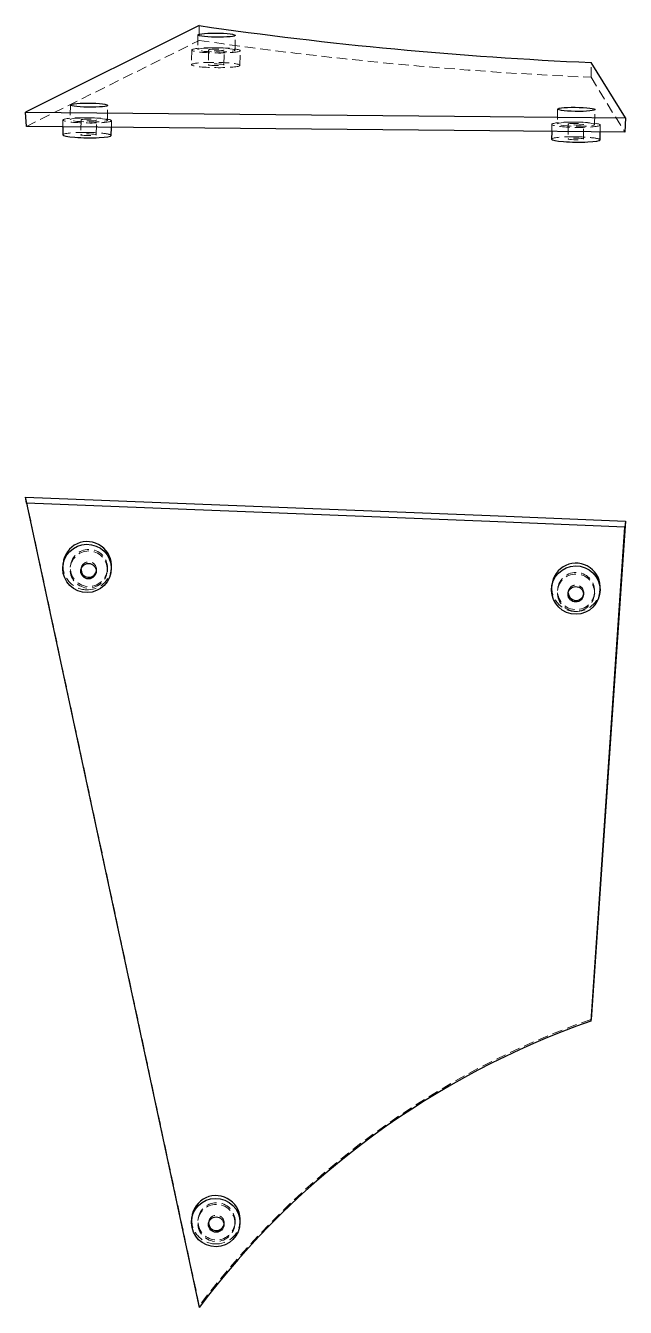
# Model space of a CAD drawing. Header units: millimetres. Extents: x 46 to 230, y 7 to 165.
# Drawn here: x 46 to 120, y 7 to 165.2 of the extents above.
import ezdxf

# ---------------------------------------------------------------- set-up
doc = ezdxf.new("R2010")
doc.units = ezdxf.units.MM
doc.linetypes.add('HIDDEN', pattern=[1.905, 1.27, -0.635])

msp = doc.modelspace()

# ---------------------------------------------------------------- linework, layer by layer
at = {"color": 7, "linetype": 'Continuous', "lineweight": 25}
for p, q in [((67.43, 165.19), (46.01, 154.52)), ((119.99, 153.83), (115.77, 160.64)), ((46.01, 154.52), (103.3, 153.98)), ((46.11, 152.75), (46.01, 154.52)), ((103.3, 153.98), (119.99, 153.83)), ((119.99, 153.83), (119.92, 152.06)), ((103.25, 152.21), (46.11, 152.75)), ((50.6, 152.71), (50.58, 151.72)), ((56.57, 151.64), (56.59, 152.65)), ((119.92, 152.06), (103.25, 152.21)), ((110.9, 152.14), (110.88, 151.18)), ((116.87, 151.1), (116.88, 152.09)), ((46.11, 106.25), (46.01, 107)), ((46.01, 107), (103.3, 104.72)), ((46.11, 106.25), (67.41, 7)), ((103.25, 103.97), (46.11, 106.25)), ((103.3, 104.72), (119.99, 104.03)), ((119.92, 103.28), (103.25, 103.97)), ((115.75, 42.34), (119.92, 103.28)), ((119.99, 104.03), (115.77, 42.54)), ((119.99, 104.03), (119.92, 103.28)), ((50.63, 98.81), (50.6, 98.47)), ((56.56, 97.92), (56.59, 98.25)), ((110.92, 96.14), (110.89, 95.81)), ((116.85, 95.25), (116.88, 95.59)), ((115.75, 42.34), (115.77, 42.54)), ((66.51, 18.09), (66.48, 17.75)), ((72.44, 17.2), (72.47, 17.53))]:
    msp.add_line(p, q, dxfattribs=at)
at = {"color": 7, "linetype": 'HIDDEN', "lineweight": 18}
for p, q in [((67.43, 165.19), (67.41, 163.36)), ((46.11, 152.75), (67.41, 163.36)), ((67.26, 164.05), (67.24, 162.22)), ((71.84, 162.15), (71.87, 163.98)), ((66.5, 162.18), (66.47, 160.37)), ((68.58, 162.2), (68.56, 160.37)), ((70.47, 160.34), (70.5, 162.17)), ((72.45, 160.29), (72.48, 162.1)), ((115.75, 158.81), (115.77, 160.64)), ((115.75, 158.81), (119.92, 152.06)), ((51.53, 155.41), (51.5, 153.58)), ((56.1, 153.51), (56.13, 155.34)), ((50.61, 153.54), (50.6, 152.71)), ((52.85, 153.56), (52.82, 151.73)), ((54.73, 151.7), (54.76, 153.53)), ((56.59, 152.65), (56.6, 153.45)), ((111.62, 154.89), (111.6, 153.06)), ((116.2, 153), (116.22, 154.83)), ((110.91, 153), (110.9, 152.14)), ((112.94, 153.04), (112.92, 151.21)), ((114.83, 151.19), (114.85, 153.02)), ((116.88, 152.09), (116.9, 152.92)), ((67.43, 7.2), (46.01, 107)), ((51.54, 98.55), (51.52, 98.35)), ((52.85, 98.18), (52.83, 97.98)), ((54.73, 97.74), (54.75, 97.94)), ((56.09, 97.77), (56.11, 97.97)), ((111.64, 95.69), (111.61, 95.49)), ((112.95, 95.33), (112.92, 95.12)), ((114.82, 94.89), (114.85, 95.09)), ((116.18, 94.92), (116.21, 95.12)), ((67.28, 17.91), (67.26, 17.71)), ((68.59, 17.54), (68.57, 17.34)), ((70.46, 17.1), (70.49, 17.3)), ((71.82, 17.13), (71.85, 17.33)), ((67.43, 7.2), (67.41, 7))]:
    msp.add_line(p, q, dxfattribs=at)
at = {"color": 7, "linetype": 'Continuous', "lineweight": 25, "flags": 128}
for points in [[(67.26, 164.05), (67.32, 164.1), (67.48, 164.15), (67.74, 164.19), (68.08, 164.23), (68.49, 164.25), (68.95, 164.27), (69.44, 164.27), (69.94, 164.26), (70.42, 164.24), (70.86, 164.21), (71.24, 164.16), (71.54, 164.12), (71.75, 164.07), (71.85, 164.01), (71.85, 163.96), (71.75, 163.9), (71.54, 163.86), (71.23, 163.82), (70.85, 163.79), (70.41, 163.77), (69.93, 163.76), (69.44, 163.77), (68.95, 163.78), (68.48, 163.81), (68.07, 163.84), (67.73, 163.89), (67.47, 163.94), (67.32, 163.99), (67.26, 164.05)], [(51.53, 155.41), (51.58, 155.46), (51.74, 155.51), (52, 155.55), (52.34, 155.59), (52.75, 155.61), (53.22, 155.63), (53.71, 155.63), (54.2, 155.62), (54.68, 155.6), (55.12, 155.57), (55.5, 155.52), (55.8, 155.48), (56.01, 155.43), (56.12, 155.37), (56.12, 155.32), (56.01, 155.26), (55.8, 155.22), (55.5, 155.18), (55.12, 155.15), (54.68, 155.13), (54.2, 155.12), (53.7, 155.13), (53.21, 155.14), (52.75, 155.17), (52.34, 155.2), (51.99, 155.25), (51.74, 155.3), (51.58, 155.35), (51.53, 155.41)], [(111.62, 154.89), (111.68, 154.94), (111.84, 154.99), (112.09, 155.04), (112.44, 155.07), (112.85, 155.1), (113.31, 155.11), (113.8, 155.11), (114.3, 155.1), (114.78, 155.08), (115.22, 155.05), (115.6, 155.01), (115.9, 154.96), (116.11, 154.91), (116.21, 154.86), (116.21, 154.8), (116.1, 154.75), (115.89, 154.7), (115.59, 154.66), (115.21, 154.63), (114.77, 154.61), (114.29, 154.61), (113.79, 154.61), (113.3, 154.63), (112.84, 154.65), (112.43, 154.69), (112.09, 154.73), (111.83, 154.78), (111.67, 154.84), (111.62, 154.89)]]:
    msp.add_lwpolyline(points, dxfattribs=at)
at = {"color": 7, "linetype": 'HIDDEN', "lineweight": 18, "flags": 128}
for points in [[(67.24, 162.22), (67.29, 162.27), (67.45, 162.32), (67.71, 162.36), (68.05, 162.4), (68.47, 162.42), (68.93, 162.44), (69.42, 162.44), (69.92, 162.43), (70.4, 162.41), (70.83, 162.37), (71.21, 162.33), (71.51, 162.29), (71.72, 162.23), (71.83, 162.18), (71.83, 162.13), (71.72, 162.07), (71.51, 162.03), (71.21, 161.99), (70.83, 161.96), (70.39, 161.94), (69.91, 161.93), (69.41, 161.94), (68.92, 161.95), (68.46, 161.98), (68.05, 162.01), (67.71, 162.06), (67.45, 162.11), (67.29, 162.16), (67.24, 162.22)], [(68.58, 162.2), (68.64, 162.23), (68.79, 162.26), (69.02, 162.28), (69.31, 162.29), (69.62, 162.29), (69.93, 162.27), (70.19, 162.25), (70.38, 162.22), (70.48, 162.19), (70.48, 162.15), (70.38, 162.12), (70.19, 162.1), (69.92, 162.08), (69.62, 162.08), (69.3, 162.09), (69.02, 162.1), (68.79, 162.13), (68.64, 162.16), (68.58, 162.2)], [(68.56, 160.37), (68.61, 160.33), (68.76, 160.3), (68.99, 160.27), (69.28, 160.26), (69.59, 160.25), (69.9, 160.25), (70.16, 160.27), (70.35, 160.29), (70.46, 160.32), (70.46, 160.36), (70.36, 160.39), (70.16, 160.42), (69.9, 160.44), (69.6, 160.46), (69.28, 160.46), (68.99, 160.45), (68.76, 160.43), (68.61, 160.4), (68.56, 160.37)], [(51.5, 153.58), (51.56, 153.63), (51.72, 153.68), (51.97, 153.72), (52.32, 153.76), (52.73, 153.78), (53.19, 153.8), (53.68, 153.8), (54.18, 153.79), (54.66, 153.77), (55.1, 153.73), (55.48, 153.69), (55.78, 153.65), (55.99, 153.59), (56.09, 153.54), (56.09, 153.49), (55.98, 153.43), (55.77, 153.39), (55.47, 153.35), (55.09, 153.32), (54.65, 153.3), (54.17, 153.29), (53.67, 153.3), (53.18, 153.31), (52.72, 153.34), (52.31, 153.37), (51.97, 153.42), (51.71, 153.47), (51.55, 153.52), (51.5, 153.58)], [(52.85, 153.56), (52.9, 153.59), (53.05, 153.62), (53.28, 153.64), (53.57, 153.65), (53.88, 153.65), (54.19, 153.63), (54.45, 153.61), (54.64, 153.58), (54.75, 153.55), (54.75, 153.51), (54.64, 153.48), (54.45, 153.46), (54.19, 153.44), (53.88, 153.44), (53.57, 153.45), (53.28, 153.46), (53.05, 153.49), (52.9, 153.52), (52.85, 153.56)], [(111.6, 153.06), (111.65, 153.11), (111.81, 153.16), (112.07, 153.21), (112.41, 153.24), (112.82, 153.27), (113.29, 153.28), (113.78, 153.28), (114.27, 153.27), (114.75, 153.25), (115.19, 153.22), (115.57, 153.18), (115.87, 153.13), (116.08, 153.08), (116.19, 153.02), (116.19, 152.97), (116.08, 152.92), (115.87, 152.87), (115.57, 152.83), (115.19, 152.8), (114.75, 152.78), (114.27, 152.78), (113.77, 152.78), (113.28, 152.8), (112.82, 152.82), (112.4, 152.86), (112.06, 152.9), (111.81, 152.95), (111.65, 153.01), (111.6, 153.06)], [(112.94, 153.04), (112.99, 153.08), (113.14, 153.1), (113.38, 153.12), (113.66, 153.13), (113.98, 153.13), (114.28, 153.12), (114.55, 153.1), (114.74, 153.07), (114.84, 153.03), (114.84, 153), (114.74, 152.97), (114.54, 152.94), (114.28, 152.93), (113.98, 152.92), (113.66, 152.93), (113.37, 152.95), (113.14, 152.98), (112.99, 153.01), (112.94, 153.04)], [(52.82, 151.73), (52.87, 151.69), (53.02, 151.66), (53.25, 151.63), (53.54, 151.62), (53.85, 151.61), (54.16, 151.61), (54.42, 151.63), (54.62, 151.65), (54.72, 151.68), (54.72, 151.72), (54.62, 151.75), (54.43, 151.78), (54.16, 151.8), (53.86, 151.82), (53.54, 151.82), (53.26, 151.81), (53.02, 151.79), (52.87, 151.76), (52.82, 151.73)], [(112.92, 151.21), (112.97, 151.18), (113.12, 151.15), (113.35, 151.12), (113.64, 151.1), (113.95, 151.09), (114.25, 151.1), (114.52, 151.11), (114.71, 151.14), (114.81, 151.17), (114.82, 151.2), (114.71, 151.24), (114.52, 151.27), (114.26, 151.29), (113.95, 151.3), (113.64, 151.3), (113.35, 151.29), (113.12, 151.27), (112.97, 151.25), (112.92, 151.21)]]:
    msp.add_lwpolyline(points, dxfattribs=at)
at = {"color": 7, "linetype": 'HIDDEN', "lineweight": 18}
for centre in [(53.79, 98.06), (53.82, 98.26), (113.89, 95.21), (113.91, 95.41), (69.53, 17.42), (69.56, 17.62)]:
    msp.add_circle(centre, 2.29, dxfattribs=at)
at = {"color": 7, "linetype": 'Continuous', "lineweight": 25}
for centre in [(53.77, 97.86), (113.87, 95.01), (69.51, 17.22)]:
    msp.add_circle(centre, 0.952, dxfattribs=at)
for centre, radius, start, end in [((136.9, 644.33), 484.15, 261.7508, 267.4989), ((53.8, 98.06), 0.956, 180.309, 346.4481), ((113.9, 95.21), 0.956, 180.309, 346.4481), ((149.91, -55.12), 103.27, 109.3172, 143.0231), ((69.54, 17.43), 0.956, 180.309, 346.4481)]:
    msp.add_arc(centre, radius, start, end, dxfattribs=at)
at = {"color": 7, "linetype": 'HIDDEN', "lineweight": 18}
for centre, radius, start, end in [((136.87, 642.5), 484.15, 261.7508, 267.499), ((53.8, 98.06), 0.955, 346.9587, 179.7984), ((113.9, 95.2), 0.955, 346.9587, 179.7984), ((149.93, -54.91), 103.27, 109.3172, 143.0228), ((69.54, 17.42), 0.955, 346.9587, 179.7984)]:
    msp.add_arc(centre, radius, start, end, dxfattribs=at)
for centre in [(69.49, 162.14), (69.46, 160.33), (53.61, 153.5), (113.9, 152.96)]:
    msp.add_ellipse(centre, major_axis=(2.99, -0.04), ratio=0.109459, dxfattribs=at)
for centre, major_axis, ratio, start_param, end_param in [((53.58, 151.68), (2.99, -0.04), 0.109459, 1.61472, 3.14124), ((53.58, 151.68), (2.99, -0.04), 0.109459, 6.282833, 7.897906), ((113.87, 151.14), (2.99, -0.04), 0.109459, 1.61472, 3.14124), ((113.87, 151.14), (2.99, -0.04), 0.109459, 6.282833, 7.897906), ((53.61, 98.53), (2.94, -0.56), 0.996517, 3.236375, 4.856607), ((53.61, 98.53), (2.94, -0.56), 0.996517, 4.856607, 6.377967), ((113.9, 95.86), (2.94, -0.56), 0.996517, 3.236375, 4.856607), ((113.9, 95.86), (2.94, -0.56), 0.996517, 4.856607, 6.377967), ((69.49, 17.81), (2.94, -0.56), 0.996517, 3.236375, 4.856607), ((69.49, 17.81), (2.94, -0.56), 0.996517, 4.856607, 6.377967)]:
    msp.add_ellipse(centre, major_axis=major_axis, ratio=ratio, start_param=start_param, end_param=end_param, dxfattribs=at)
at = {"color": 7, "linetype": 'Continuous', "lineweight": 25}
for centre, major_axis, ratio, start_param, end_param in [((53.58, 151.68), (2.99, -0.04), 0.109459, 3.14124, 6.282833), ((113.87, 151.14), (2.99, -0.04), 0.109459, 3.14124, 6.282833), ((53.61, 98.53), (2.94, -0.56), 0.996517, 0.094782, 3.236375), ((113.9, 95.86), (2.94, -0.56), 0.996517, 0.094782, 3.236375), ((69.49, 17.81), (2.94, -0.56), 0.996517, 0.094782, 3.236375)]:
    msp.add_ellipse(centre, major_axis=major_axis, ratio=ratio, start_param=start_param, end_param=end_param, dxfattribs=at)
for centre in [(53.58, 98.2), (113.87, 95.53), (69.46, 17.47)]:
    msp.add_ellipse(centre, major_axis=(2.94, -0.56), ratio=0.996517, dxfattribs=at)

doc.saveas('drawing.dxf')
